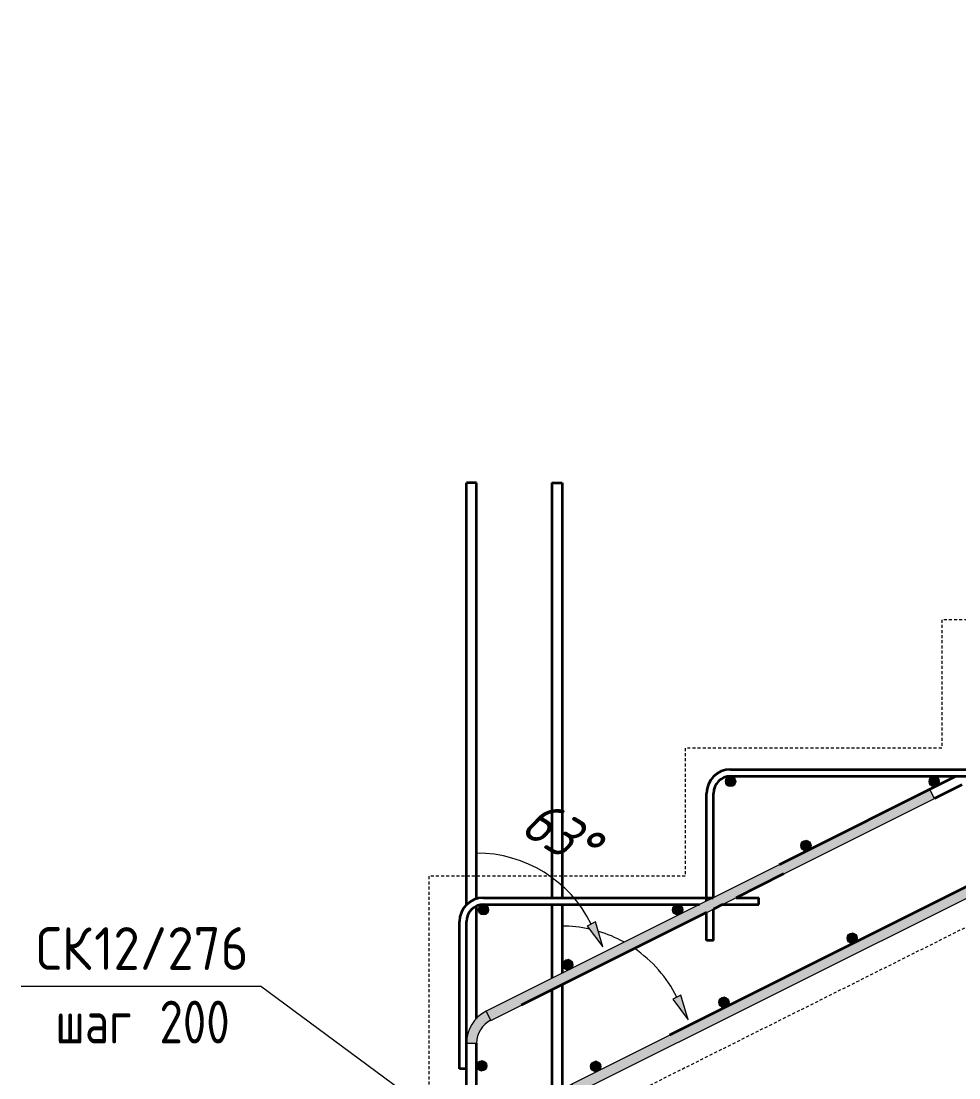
# Model space of a CAD drawing. Header units: millimetres. Extents: x 28908 to 47912, y -2577 to 78399.
# Drawn here: x 35834 to 36930, y -1306 to -70 of the extents above; entities that cross this region are included whole.
import ezdxf

# ---------------------------------------------------------------- set-up
doc = ezdxf.new("R2010")
doc.units = ezdxf.units.MM
doc.linetypes.add('01 Штриховая _4 мм_', pattern=[6, 3.5, -2.5])
for name, color, linetype, lineweight in [('AA_Oformlenie', 7, 'Continuous', 9), ('AA_Vinoska', 7, 'Continuous', 9), ('KR_Armatura', 7, 'Continuous', 20), ('KR_Armatura_Tonkie', 7, 'Continuous', 20)]:
    doc.layers.add(name, color=color, linetype=linetype, lineweight=lineweight)
doc.layers.add('AF_Perekritie', color=7, linetype='Continuous', lineweight=60, true_color=0x006a35)
doc.layers.add('AF_Perekritie_Опалубка', color=7, linetype='Continuous', lineweight=60, true_color=0x006a35)
doc.styles.add('ISOCPEUR_1', font='isocpeur.TTF', dxfattribs={"width": 0.9, "height": 50})
doc.styles.add('ISOCPEUR_2', font='isocpeur.TTF', dxfattribs={"width": 0.8, "height": 50})
doc.styles.add('ISOCPEUR_I', font='isocpeui.ttf', dxfattribs={"width": 0.85, "height": 50})

# ---------------------------------------------------------------- blocks, each defined once
blk = doc.blocks.new('Ktcnybwf - Лестница-3686718-А-А Арм')
at = {"layer": 'AF_Perekritie', "linetype": '01 Штриховая _4 мм_', "lineweight": 20}
for p, q in [((-31880.1, -70), (-32180.1, -70)), ((-32180.1, -70), (-32180.1, -170)), ((-32180.1, -170), (-32480.1, -170)), ((-32480.1, -170), (-32480.1, -320)), ((-34080.1, -1343.6), (-31932.8, -270)), ((-31932.8, -270), (-31880.1, -270)), ((-32480.1, -320), (-32780.1, -320)), ((-32780.1, -320), (-32780.1, -470)), ((-32780.1, -470), (-33080.1, -470)), ((-33080.1, -470), (-33080.1, -620)), ((-33080.1, -620), (-33380.1, -620)), ((-33380.1, -620), (-33380.1, -770)), ((-33380.1, -770), (-33680.1, -770)), ((-33680.1, -770), (-33680.1, -920)), ((-33680.1, -920), (-33980.1, -920)), ((-33980.1, -920), (-33980.1, -1070)), ((-33980.1, -1070), (-34280.1, -1070)), ((-34280.1, -1070), (-34280.1, -1340)), ((-34280.1, -1340), (-34134.6, -1340)), ((-34122, -1340), (-34080.1, -1340)), ((-34080.1, -1340), (-34080.1, -1343.6))]:
    blk.add_line(p, q, dxfattribs=at)
blk = doc.blocks.new('079_Обозначение загиба стержня _ЭлУзла_ - Сплошные линии-3775775-А-А Арм')
at = {"layer": 'AA_Oformlenie'}
for points in [[(-34107.5, -1323.7), (-33588.6, -1064.5), (-33594, -1053.7), (-34112.8, -1313)], [(-33976.5, -1238), (-33985.1, -1208.8), (-33994.6, -1213.5)], [(-34136.1, -1350.6), (-34124.1, -1350.6), (-34123.3, -1344), (-34121.2, -1337.7), (-34117.7, -1332.1), (-34112.8, -1327.2), (-34107.5, -1323.7), (-34112.8, -1313), (-34120.6, -1318), (-34127.1, -1324.7), (-34132, -1332.6), (-34135, -1341.3)]]:
    blk.add_hatch(color=256, dxfattribs=at).paths.add_polyline_path(points)
for p, q in [((-33594, -1053.7), (-34112.8, -1313)), ((-33594, -1053.7), (-34112.8, -1313)), ((-33588.6, -1064.5), (-33594, -1053.7)), ((-33588.6, -1064.5), (-33594, -1053.7)), ((-34107.5, -1323.7), (-33588.6, -1064.5)), ((-34107.5, -1323.7), (-33588.6, -1064.5)), ((-33985.1, -1208.8), (-33994.6, -1213.5)), ((-33976.5, -1238), (-33985.1, -1208.8)), ((-33994.6, -1213.5), (-33976.5, -1238)), ((-34107.5, -1323.7), (-34112.8, -1313)), ((-34112.8, -1313), (-34107.5, -1323.7)), ((-34136.1, -1350.6), (-34124.1, -1350.6))]:
    blk.add_line(p, q, dxfattribs=at)
for centre, radius, start, end in [((-34124.1, -1278.2), 150, 77.6288, 90), ((-34124.1, -1278.2), 150, 61.2026, 73.4903), ((-34124.1, -1278.2), 150, 26.55, 55.8028), ((-34094.1, -1350.6), 42, 116.55, 180), ((-34094.1, -1350.6), 42, 116.55, 180), ((-34094.1, -1350.6), 30, 116.55, 180), ((-34094.1, -1350.6), 30, 116.55, 180)]:
    blk.add_arc(centre, radius, start, end, dxfattribs=at)
blk = doc.blocks.new('079_Обозначение загиба стержня _ЭлУзла_ - Сплошные линии-3776198-А-А Арм')
at = {"layer": 'AA_Oformlenie'}
for points in [[(-34207.5, -1238.4), (-33688.6, -979.1), (-33694, -968.4), (-34212.8, -1227.6)], [(-34076.5, -1152.6), (-34085.1, -1123.4), (-34094.6, -1128.2)], [(-34236.1, -1265.2), (-34224.1, -1265.2), (-34223.3, -1258.6), (-34221.2, -1252.4), (-34217.7, -1246.7), (-34212.8, -1241.8), (-34207.5, -1238.4), (-34212.8, -1227.6), (-34220.6, -1232.7), (-34227.1, -1239.3), (-34232, -1247.2), (-34235, -1256)]]:
    blk.add_hatch(color=256, dxfattribs=at).paths.add_polyline_path(points)
for p, q in [((-33694, -968.4), (-34212.8, -1227.6)), ((-33694, -968.4), (-34212.8, -1227.6)), ((-33688.6, -979.1), (-33694, -968.4)), ((-33688.6, -979.1), (-33694, -968.4)), ((-34207.5, -1238.4), (-33688.6, -979.1)), ((-34207.5, -1238.4), (-33688.6, -979.1)), ((-34085.1, -1123.4), (-34094.6, -1128.2)), ((-34076.5, -1152.6), (-34085.1, -1123.4)), ((-34094.6, -1128.2), (-34076.5, -1152.6)), ((-34207.5, -1238.4), (-34212.8, -1227.6)), ((-34212.8, -1227.6), (-34207.5, -1238.4)), ((-34236.1, -1265.2), (-34224.1, -1265.2))]:
    blk.add_line(p, q, dxfattribs=at)
for centre, radius, start, end in [((-34224.1, -1192.8), 150, 26.55, 90), ((-34194.1, -1265.2), 42, 116.55, 180), ((-34194.1, -1265.2), 42, 116.55, 180), ((-34194.1, -1265.2), 30, 116.55, 180), ((-34194.1, -1265.2), 30, 116.55, 180)]:
    blk.add_arc(centre, radius, start, end, dxfattribs=at)
blk = doc.blocks.new('042_М_Арматуры - Диам длина поз _ Шаг-2260295-А-А Арм')
at = {"layer": 'AA_Vinoska'}
blk.add_line((-30255.6, -895.6), (-29975.6, -895.6), dxfattribs=at)

msp = doc.modelspace()

# ---------------------------------------------------------------- hatches: boundary and pattern name
at = {"layer": 'KR_Armatura'}
h = msp.add_hatch(color=256, dxfattribs=at)
edge = h.paths.add_edge_path()
edge.add_arc((36663.4726, -959), 6, 0, 360)
for points in [[(36660.4726, -964.1962), (36666.4726, -964.1962), (36669.4726, -959), (36666.4726, -953.8038), (36660.4726, -953.8038), (36657.4726, -959)], [(36901.2579, -965.0759), (36906.6244, -962.3926), (36906.9839, -956.4034), (36901.9768, -953.0975), (36896.6103, -955.7807), (36896.2508, -961.77)], [(36751.2624, -1040.0736), (36756.629, -1037.3903), (36756.9885, -1031.4011), (36751.9814, -1028.0952), (36746.6148, -1030.7785), (36746.2553, -1036.7677)], [(36377.4726, -1114.1962), (36380.4726, -1109), (36377.4726, -1103.8038), (36371.4726, -1103.8038), (36368.4726, -1109), (36371.4726, -1114.1962)], [(36601.267, -1115.0713), (36606.6335, -1112.3881), (36606.993, -1106.3988), (36601.986, -1103.0929), (36596.6194, -1105.7762), (36596.2599, -1111.7654)], [(36805.3748, -1148.2991), (36810.7413, -1145.6158), (36811.1008, -1139.6266), (36806.0938, -1136.3206), (36800.7272, -1139.0039), (36800.3677, -1144.9931)], [(36472.7044, -1179.3526), (36478.071, -1176.6693), (36478.4305, -1170.6801), (36473.4234, -1167.3742), (36468.0569, -1170.0574), (36467.6974, -1176.0467)], [(36655.3793, -1223.2968), (36660.7459, -1220.6135), (36661.1054, -1214.6243), (36656.0983, -1211.3183), (36650.7318, -1214.0016), (36650.3723, -1219.9908)], [(36372.045, -1297.5561), (36377.4116, -1294.8729), (36377.7711, -1288.8836), (36372.764, -1285.5777), (36367.3974, -1288.261), (36367.038, -1294.2502)], [(36505.3839, -1298.2945), (36510.7505, -1295.6112), (36511.11, -1289.622), (36506.1029, -1286.3161), (36500.7363, -1288.9993), (36500.3768, -1294.9886)]]:
    msp.add_hatch(color=256, dxfattribs=at).paths.add_polyline_path(points)
h = msp.add_hatch(color=256, dxfattribs=at)
edge = h.paths.add_edge_path()
edge.add_arc((36901.6173, -959.0867), 6, 0, 360)
h = msp.add_hatch(color=256, dxfattribs=at)
edge = h.paths.add_edge_path()
edge.add_arc((36751.6219, -1034.0844), 6, 0, 360)
h = msp.add_hatch(color=256, dxfattribs=at)
edge = h.paths.add_edge_path()
edge.add_arc((36374.4726, -1109), 6, 0, 360)
h = msp.add_hatch(color=256, dxfattribs=at)
edge = h.paths.add_edge_path()
edge.add_arc((36601.6265, -1109.0821), 6, 0, 360)
h = msp.add_hatch(color=256, dxfattribs=at)
edge = h.paths.add_edge_path()
edge.add_arc((36805.7343, -1142.3098), 6, 0, 360)
h = msp.add_hatch(color=256, dxfattribs=at)
edge = h.paths.add_edge_path()
edge.add_arc((36473.0639, -1173.3634), 6, 0, 360)
h = msp.add_hatch(color=256, dxfattribs=at)
edge = h.paths.add_edge_path()
edge.add_arc((36655.7388, -1217.3076), 6, 0, 360)
h = msp.add_hatch(color=256, dxfattribs=at)
edge = h.paths.add_edge_path()
edge.add_arc((36372.4045, -1291.5669), 6, 0, 360)
h = msp.add_hatch(color=256, dxfattribs=at)
edge = h.paths.add_edge_path()
edge.add_arc((36505.7434, -1292.3053), 6, 0, 360)

# ---------------------------------------------------------------- linework, layer by layer
at = {"layer": 'AA_Vinoska'}
msp.add_line((36353.4095, -1375.5795), (36113.7741, -1198.4184), dxfattribs=at)
at = {"layer": 'KR_Armatura'}
for p, q in [((36660.4726, -953.8038), (36657.4726, -959)), ((36657.4726, -959), (36660.4726, -964.1962)), ((36666.4726, -953.8038), (36660.4726, -953.8038)), ((36669.4726, -959), (36666.4726, -953.8038)), ((36666.4726, -964.1962), (36669.4726, -959)), ((36896.6103, -955.7807), (36896.2508, -961.77)), ((36896.2508, -961.77), (36901.2579, -965.0759)), ((36901.9768, -953.0975), (36896.6103, -955.7807)), ((36901.2579, -965.0759), (36906.6244, -962.3926)), ((36906.9839, -956.4034), (36901.9768, -953.0975)), ((36906.6244, -962.3926), (36906.9839, -956.4034)), ((36660.4726, -964.1962), (36666.4726, -964.1962)), ((36746.6148, -1030.7785), (36746.2553, -1036.7677)), ((36746.2553, -1036.7677), (36751.2624, -1040.0736)), ((36751.9814, -1028.0952), (36746.6148, -1030.7785)), ((36751.2624, -1040.0736), (36756.629, -1037.3903)), ((36756.9885, -1031.4011), (36751.9814, -1028.0952)), ((36756.629, -1037.3903), (36756.9885, -1031.4011)), ((36371.4726, -1103.8038), (36368.4726, -1109)), ((36368.4726, -1109), (36371.4726, -1114.1962)), ((36377.4726, -1103.8038), (36371.4726, -1103.8038)), ((36380.4726, -1109), (36377.4726, -1103.8038)), ((36377.4726, -1114.1962), (36380.4726, -1109)), ((36596.6194, -1105.7762), (36596.2599, -1111.7654)), ((36596.2599, -1111.7654), (36601.267, -1115.0713)), ((36601.986, -1103.0929), (36596.6194, -1105.7762)), ((36606.993, -1106.3988), (36601.986, -1103.0929)), ((36606.6335, -1112.3881), (36606.993, -1106.3988)), ((36371.4726, -1114.1962), (36377.4726, -1114.1962)), ((36601.267, -1115.0713), (36606.6335, -1112.3881)), ((36806.0938, -1136.3206), (36800.7272, -1139.0039)), ((36811.1008, -1139.6266), (36806.0938, -1136.3206)), ((36800.7272, -1139.0039), (36800.3677, -1144.9931)), ((36800.3677, -1144.9931), (36805.3748, -1148.2991)), ((36805.3748, -1148.2991), (36810.7413, -1145.6158)), ((36810.7413, -1145.6158), (36811.1008, -1139.6266)), ((36468.0569, -1170.0574), (36467.6974, -1176.0467)), ((36473.4234, -1167.3742), (36468.0569, -1170.0574)), ((36478.4305, -1170.6801), (36473.4234, -1167.3742)), ((36478.071, -1176.6693), (36478.4305, -1170.6801)), ((36467.6974, -1176.0467), (36472.7044, -1179.3526)), ((36472.7044, -1179.3526), (36478.071, -1176.6693)), ((36650.7318, -1214.0016), (36650.3723, -1219.9908)), ((36650.3723, -1219.9908), (36655.3793, -1223.2968)), ((36656.0983, -1211.3183), (36650.7318, -1214.0016)), ((36655.3793, -1223.2968), (36660.7459, -1220.6135)), ((36661.1054, -1214.6243), (36656.0983, -1211.3183)), ((36660.7459, -1220.6135), (36661.1054, -1214.6243)), ((36367.3974, -1288.261), (36367.038, -1294.2502)), ((36367.038, -1294.2502), (36372.045, -1297.5561)), ((36372.764, -1285.5777), (36367.3974, -1288.261)), ((36372.045, -1297.5561), (36377.4116, -1294.8729)), ((36377.7711, -1288.8836), (36372.764, -1285.5777)), ((36377.4116, -1294.8729), (36377.7711, -1288.8836)), ((36500.7363, -1288.9993), (36500.3768, -1294.9886)), ((36500.3768, -1294.9886), (36505.3839, -1298.2945)), ((36506.1029, -1286.3161), (36500.7363, -1288.9993)), ((36505.3839, -1298.2945), (36510.7505, -1295.6112)), ((36511.11, -1289.622), (36506.1029, -1286.3161)), ((36510.7505, -1295.6112), (36511.11, -1289.622))]:
    msp.add_line(p, q, dxfattribs=at)
for centre in [(36663.4726, -959), (36901.6173, -959.0867), (36751.6219, -1034.0844), (36374.4726, -1109), (36601.6265, -1109.0821), (36805.7343, -1142.3098), (36473.0639, -1173.3634), (36655.7388, -1217.3076), (36372.4045, -1291.5669), (36505.7434, -1292.3053)]:
    msp.add_circle(centre, 6, dxfattribs=at)
at = {"layer": 'KR_Armatura_Tonkie', "lineweight": 35}
for p, q in [((38638.9073, -232.434), (36592.2617, -1255.7504)), ((36366.4726, -610), (36354.4726, -610)), ((36354.4726, -1103.463), (36354.4726, -610)), ((36366.4726, -1096.266), (36366.4726, -610)), ((36454.4726, -610), (36454.4726, -1095)), ((36454.4726, -610), (36466.4726, -610)), ((36466.4726, -610), (36466.4726, -1095)), ((36663.4745, -945), (36985.4745, -945)), ((36663.4745, -953), (36985.4745, -953)), ((36927.2071, -953), (36720.2168, -1056.4952)), ((36933.7908, -963.1245), (36901.876, -979.082)), ((36635.4745, -1098.8385), (36635.4745, -973)), ((36643.4745, -1094.8411), (36643.4745, -973)), ((36725.582, -1067.229), (36670.0399, -1095)), ((36374.4726, -1095), (36643.1565, -1095)), ((36670.0034, -1095), (36696.4726, -1095)), ((36696.4726, -1103), (36696.4726, -1095)), ((36366.4726, -1236.186), (36366.4726, -1104.8511)), ((36374.4726, -1103), (36627.146, -1103)), ((36454.4726, -1103), (36454.4726, -1189.28)), ((36466.4726, -1103), (36466.4726, -1183.2839)), ((36654.0399, -1103), (36643.4745, -1108.2827)), ((36643.4745, -1145), (36643.4745, -1108.2557)), ((36653.9929, -1103), (36696.4726, -1103)), ((36346.4726, -1295), (36346.4726, -1123)), ((36354.4726, -1632), (36354.4726, -1123)), ((36354.4726, -1295), (36354.4726, -1123)), ((36635.4745, -1112.2827), (36418.5438, -1220.7481)), ((36635.4745, -1145), (36635.4745, -1112.2531)), ((36643.4745, -1145), (36635.4745, -1145)), ((36466.4726, -1196.6986), (36466.4726, -1321.5384)), ((36454.4726, -1202.6947), (36454.4726, -1632)), ((36366.4726, -1632), (36366.4726, -1265.2122)), ((36354.4726, -1295), (36346.4726, -1295))]:
    msp.add_line(p, q, dxfattribs=at)
for centre, radius in [((36663.4745, -973), 28), ((36663.4745, -973), 20), ((36374.4726, -1123), 28), ((36374.4726, -1123), 20)]:
    msp.add_arc(centre, radius, 90, 180, dxfattribs=at)

# ---------------------------------------------------------------- block references
at = {"layer": 'AA_Oformlenie'}
for name in ['079_Обозначение загиба стержня _ЭлУзла_ - Сплошные линии-3776198-А-А Арм', '079_Обозначение загиба стержня _ЭлУзла_ - Сплошные линии-3775775-А-А Арм']:
    msp.add_blockref(name, (70590.5342, 0), dxfattribs=at)
at = {"layer": 'AA_Vinoska'}
msp.add_blockref('042_М_Арматуры - Диам длина поз _ Шаг-2260295-А-А Арм', (66089.3344, -302.7693), dxfattribs=at)
at = {"layer": 'AF_Perekritie_Опалубка', "linetype": '01 Штриховая _4 мм_', "lineweight": 20}
msp.add_blockref('Ktcnybwf - Лестница-3686718-А-А Арм', (70590.5342, 0), dxfattribs=at)

# ---------------------------------------------------------------- texts
at = {"layer": 'AA_Vinoska', "insert": (36441.8112, -976.0587), "char_height": 50, "width": 106.303763, "attachment_point": 1, "rotation": 328.275, "style": 'ISOCPEUR_I'}
msp.add_mtext('63°', dxfattribs=at)
at = {"layer": 'AA_Vinoska', "char_height": 50, "attachment_point": 1}
for s, insert, width, style in [('СК', (35851.2969, -1129.4134), 82.253137, 'ISOCPEUR_1'), ('12/276', (35919.1625, -1129.4134), 222.227775, 'ISOCPEUR_1'), (' 200', (35970.1152, -1215.3945), 133.4008, 'ISOCPEUR_2'), ('шаг', (35873.8069, -1215.3945), 116.7257, 'ISOCPEUR_2')]:
    msp.add_mtext(s, dxfattribs=dict(at, insert=insert, width=width, style=style))

doc.saveas('drawing.dxf')
